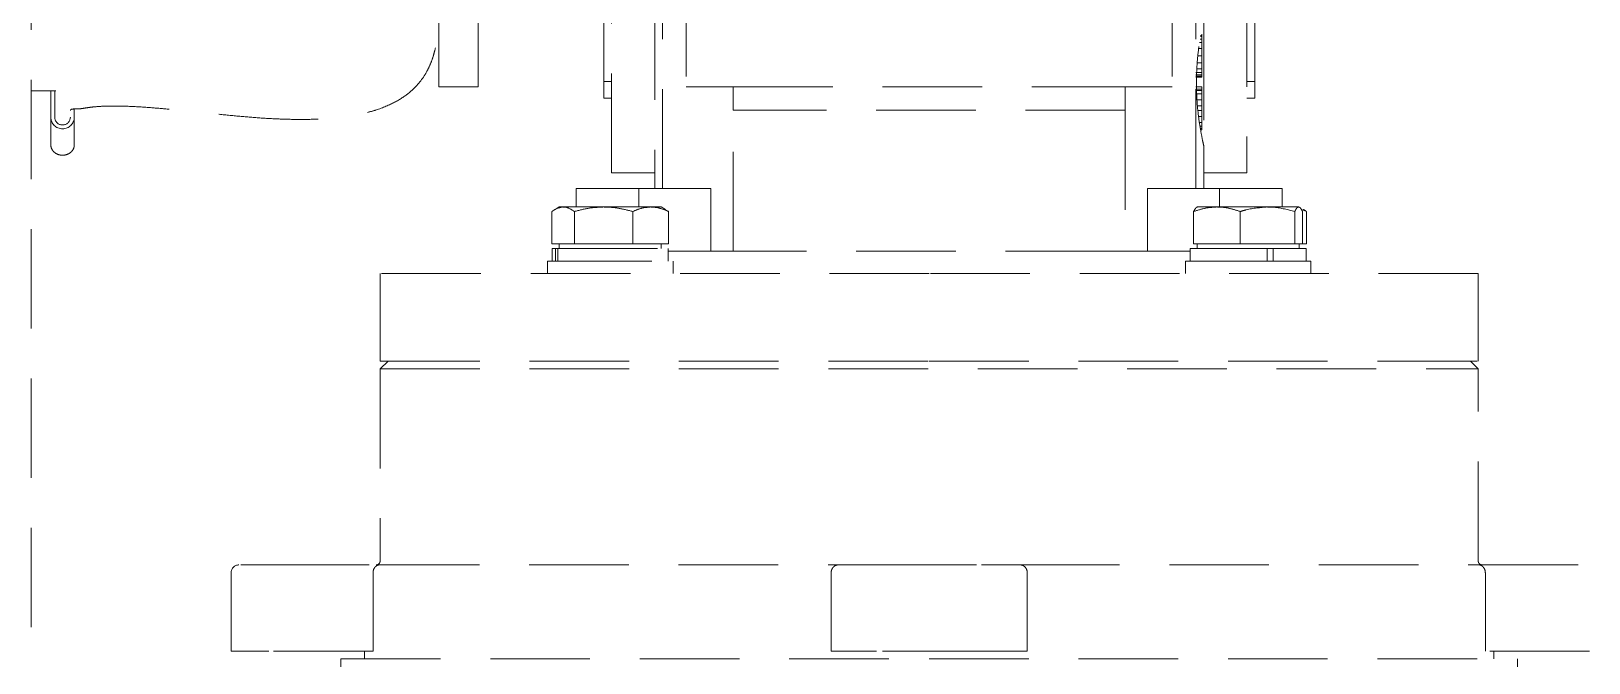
# Model space of a CAD drawing. Header units: millimetres. Extents: x 5227 to 261376, y 53707 to 123566.
# Drawn here: x 77449.3 to 77647.9, y 112033.5 to 112114.1 of the extents above; entities that cross this region are included whole.
import ezdxf

# ---------------------------------------------------------------- set-up
doc = ezdxf.new("R2010")
doc.units = ezdxf.units.MM
doc.linetypes.add('HIDDEN', pattern=[9.525, 6.35, -3.175])
doc.layers.get('0').update_dxf_attribs({"lineweight": 0})
doc.layers.add('PV_DIMENTION_SECOND_ROMANS', color=7, linetype='Continuous', lineweight=0)

# ---------------------------------------------------------------- blocks, each defined once
blk = doc.blocks.new('G$C513EE79C')
at = {"color": 252, "linetype": 'HIDDEN', "lineweight": 0, "ltscale": 2}
for p, q in [((-96, -530), (-96, -106.7)), ((-22, -262.48), (-22, -124.48)), ((59, -124.48), (59, -262.48)), ((-15.5, -264.48), (-15.5, -235.48)), ((52.5, -264.48), (52.5, -235.48)), ((-12.5, -237.48), (-12.5, -251.48)), ((49.5, -237.48), (49.5, -251.48)), ((-44, -251.48), (-44, -241.48)), ((-39, -241.48), (-39, -251.48)), ((-23, -241), (-23, -250.83)), ((-16.5, -240.48), (-16.5, -264.48)), ((60, -250.83), (60, -241)), ((53.5, -243.07), (53.5, -258.98)), ((52.97, -245.85), (53.25, -245.85)), ((53.03, -245.4), (53.25, -245.4)), ((53.08, -245.09), (53.25, -245.09)), ((53.11, -244.94), (53.25, -244.94)), ((53.25, -244.94), (53.25, -244.79)), ((53.25, -245.09), (53.25, -244.94)), ((53.25, -245.4), (53.25, -245.09)), ((53.25, -245.85), (53.25, -245.4)), ((53.25, -246.62), (53.25, -245.85)), ((52.75, -247.53), (53.25, -247.53)), ((52.87, -246.62), (53.25, -246.62)), ((53.25, -247.53), (53.25, -246.62)), ((53.25, -248.45), (53.25, -247.53)), ((52.5, -249.66), (53.25, -249.66)), ((52.5, -249.97), (53.25, -249.97)), ((52.5, -250.12), (53.25, -250.12)), ((52.64, -249.21), (53.25, -249.21)), ((52.69, -248.45), (53.25, -248.45)), ((53.25, -249.21), (53.25, -248.45)), ((53.25, -249.66), (53.25, -249.21)), ((53.25, -249.97), (53.25, -249.66)), ((53.25, -250.12), (53.25, -249.97)), ((53.25, -250.27), (53.25, -250.12)), ((-96, -252), (-92.87, -252)), ((-93.5, -255.38), (-93.5, -252)), ((-93, -255.38), (-93, -252)), ((-39, -251.48), (-44, -251.48)), ((-23, -250.83), (-22, -250.83)), ((-23, -250.83), (-23, -252.96)), ((-12.5, -251.48), (-6.5, -251.48)), ((-6.5, -254.48), (-6.5, -251.48)), ((-6.5, -251.48), (43.5, -251.48)), ((43.5, -251.48), (43.5, -254.48)), ((49.5, -251.48), (43.5, -251.48)), ((53.25, -250.27), (52.5, -250.27)), ((52.5, -251.49), (53.25, -251.49)), ((52.5, -251.8), (53.25, -251.8)), ((52.5, -251.95), (53.25, -251.95)), ((53.25, -251.8), (53.25, -251.49)), ((53.25, -251.95), (53.25, -251.8)), ((53.25, -252.41), (53.25, -251.95)), ((59, -250.83), (60, -250.83)), ((60, -252.96), (60, -250.83)), ((-22, -252.96), (-23, -252.96)), ((52.5, -252.41), (53.25, -252.41)), ((52.65, -253.17), (53.25, -253.17)), ((52.72, -253.93), (53.25, -253.93)), ((53.25, -253.17), (53.25, -252.41)), ((53.25, -253.93), (53.25, -253.17)), ((53.25, -254.54), (53.25, -253.93)), ((60, -252.96), (59, -252.96)), ((-93.5, -258.89), (-93.5, -255.38)), ((-90.5, -254.33), (-90.5, -255.38)), ((-90.5, -258.89), (-90.5, -255.38)), ((-6.5, -272.48), (-6.5, -254.48)), ((43.5, -254.48), (-6.5, -254.48)), ((43.5, -254.48), (43.5, -272.48)), ((52.78, -254.54), (53.25, -254.54)), ((52.85, -255.3), (53.25, -255.3)), ((52.96, -256.07), (53.25, -256.07)), ((53.25, -255.3), (53.25, -254.54)), ((53.25, -256.07), (53.25, -255.3)), ((53.25, -256.52), (53.25, -256.07)), ((53.03, -256.52), (53.25, -256.52)), ((53.08, -256.83), (53.25, -256.83)), ((53.1, -256.98), (53.25, -256.98)), ((53.25, -256.83), (53.25, -256.52)), ((53.25, -256.98), (53.25, -256.83)), ((53.5, -264.48), (53.5, -258.98)), ((-16.5, -262.48), (-22, -262.48)), ((59, -262.48), (53.5, -262.48)), ((-26.5, -264.48), (-26.5, -266.83)), ((-18.52, -264.48), (-26.5, -264.48)), ((-18.52, -264.48), (-18.52, -266.83)), ((-9.34, -264.48), (-18.52, -264.48)), ((-9.34, -272.48), (-9.34, -264.48)), ((46.34, -272.48), (46.34, -264.48)), ((55.52, -264.48), (46.34, -264.48)), ((55.52, -266.83), (55.52, -264.48)), ((63.5, -264.48), (55.52, -264.48)), ((63.5, -264.48), (63.5, -266.83)), ((-29.6, -271.53), (-29.6, -267.41)), ((-28.66, -266.83), (-29.19, -267.14)), ((-28.17, -266.83), (-28.66, -266.83)), ((-28.17, -266.83), (-23.01, -266.83)), ((-26.73, -271.53), (-26.73, -267.41)), ((-17.01, -266.83), (-23.01, -266.83)), ((-19.29, -271.53), (-19.29, -267.41)), ((-15.66, -266.83), (-17.01, -266.83)), ((-15.13, -267.14), (-15.66, -266.83)), ((-14.72, -267.41), (-15.14, -267.2)), ((-14.72, -271.53), (-14.72, -267.41)), ((52.22, -271.53), (52.22, -267.41)), ((55.2, -266.83), (52.66, -266.83)), ((61.64, -266.83), (55.2, -266.83)), ((58.17, -271.53), (58.17, -267.41)), ((61.64, -266.83), (65.6, -266.83)), ((65.11, -271.53), (65.11, -267.41)), ((65.96, -267.17), (66.6, -267.41)), ((66.1, -271.53), (66.1, -267.41)), ((66.6, -271.53), (66.6, -267.41)), ((-28.17, -271.53), (-29.6, -271.53)), ((-28.66, -271.53), (-28.66, -272.13)), ((-26.73, -271.53), (-28.17, -271.53)), ((-23.01, -271.53), (-26.73, -271.53)), ((-19.29, -271.53), (-23.01, -271.53)), ((-17.01, -271.53), (-19.29, -271.53)), ((-14.72, -271.53), (-17.01, -271.53)), ((-15.66, -272.13), (-15.66, -271.53)), ((55.2, -271.53), (52.22, -271.53)), ((52.66, -271.53), (52.66, -272.13)), ((58.17, -271.53), (55.2, -271.53)), ((61.64, -271.53), (58.17, -271.53)), ((65.11, -271.53), (61.64, -271.53)), ((65.6, -271.53), (65.11, -271.53)), ((66.1, -271.53), (65.6, -271.53)), ((65.66, -272.13), (65.66, -271.53)), ((66.6, -271.53), (66.1, -271.53)), ((-30.16, -273.73), (-30.16, -275.33)), ((-30.16, -273.73), (-29.55, -273.73)), ((-29.56, -272.13), (-29.56, -273.73)), ((-29.56, -272.13), (-29.14, -272.13)), ((-29.55, -273.73), (-14.16, -273.73)), ((-29.14, -272.13), (-29.14, -273.73)), ((-28.84, -272.13), (-29.14, -272.13)), ((-28.84, -272.13), (-14.76, -272.13)), ((-28.84, -273.73), (-28.84, -272.13)), ((-14.76, -273.73), (-14.76, -272.13)), ((-14.76, -272.48), (-6.5, -272.48)), ((-14.16, -275.33), (-14.16, -273.73)), ((-3.95, -272.48), (-6.5, -272.48)), ((40.95, -272.48), (-3.95, -272.48)), ((40.95, -272.48), (43.5, -272.48)), ((43.5, -272.48), (51.76, -272.48)), ((51.16, -273.73), (51.16, -275.33)), ((51.16, -273.73), (62.21, -273.73)), ((51.76, -272.13), (51.76, -273.73)), ((51.76, -272.13), (61.61, -272.13)), ((62.01, -272.13), (61.61, -272.13)), ((61.61, -272.13), (61.61, -273.73)), ((62.35, -272.13), (62.01, -272.13)), ((62.21, -273.73), (67.16, -273.73)), ((62.35, -272.13), (66.56, -272.13)), ((62.35, -273.73), (62.35, -272.13)), ((66.56, -273.73), (66.56, -272.13)), ((67.16, -275.33), (67.16, -273.73)), ((-51.5, -275.33), (-51.5, -286.48)), ((18.5, -275.33), (-51.5, -275.33)), ((88.5, -275.33), (18.5, -275.33)), ((88.5, -286.48), (88.5, -275.33)), ((-50.5, -286.48), (-51.5, -287.48)), ((-51.5, -286.48), (18.5, -286.48)), ((-51.5, -287.48), (-51.5, -311.98)), ((-51.5, -287.48), (88.5, -287.48)), ((18.5, -286.48), (88.5, -286.48)), ((88.5, -287.48), (87.5, -286.48)), ((88.5, -311.98), (88.5, -287.48)), ((-70.5, -313.48), (-70.5, -323.48)), ((-65.61, -312.48), (-51.55, -312.48)), ((-52.41, -313.48), (-52.41, -323.48)), ((6, -313.48), (6, -323.48)), ((6.93, -312.48), (8.16, -312.48)), ((28.84, -312.48), (30.07, -312.48)), ((31, -313.48), (31, -323.48)), ((88.55, -312.48), (102.61, -312.48)), ((89.41, -323.48), (89.41, -313.48)), ((-70.24, -323.48), (-70.5, -323.48)), ((-65.69, -323.48), (-70.24, -323.48)), ((-52.41, -323.48), (-65.69, -323.48)), ((-53.5, -323.48), (-53.5, -324.48)), ((7.16, -323.48), (6, -323.48)), ((11.77, -323.48), (7.16, -323.48)), ((25.23, -323.48), (11.77, -323.48)), ((29.84, -323.48), (25.23, -323.48)), ((31, -323.48), (29.84, -323.48)), ((102.69, -323.48), (89.41, -323.48)), ((90.5, -324.48), (90.5, -323.48)), ((-56.5, -324.48), (-56.5, -325.48)), ((-56.5, -324.48), (18.5, -324.48)), ((18.5, -324.48), (93.5, -324.48)), ((93.5, -325.48), (93.5, -324.48))]:
    blk.add_line(p, q, dxfattribs=at)
for centre, radius, start, end in [((-92, -255.36), 1.5, 180.6838, 359.3162), ((-92, -255.37), 1, 180.6838, 359.3162), ((-69.5, -313.48), 1, 90, 180)]:
    blk.add_arc(centre, radius, start, end, dxfattribs=at)
for points, knots in [([(-91, -254.5), (-90.97, -254.44), (-90.91, -254.33), (-90.4, -254.32), (-89.96, -254.33), (-89.48, -254.27), (-88.87, -254.16), (-88.01, -254.05), (-86.9, -253.97), (-85.61, -253.94), (-83.9, -253.96), (-81.8, -254.07), (-79.37, -254.27), (-76.98, -254.49), (-74.51, -254.75), (-71.9, -255.02), (-69.12, -255.29), (-66.37, -255.51), (-63.72, -255.64), (-61.14, -255.68), (-58.77, -255.6), (-56.88, -255.44), (-55.44, -255.24), (-54.25, -255.03), (-53.12, -254.78), (-51.4, -254.28), (-49.55, -253.49), (-47.8, -252.33), (-46.62, -251.16), (-45.79, -250), (-45.24, -248.97), (-44.86, -248), (-44.57, -247.06), (-44.32, -245.91), (-44.2, -244.71), (-44.13, -243.61), (-44.1, -242.77), (-44.08, -241.73), (-44.08, -240.69), (-44.08, -239.86), (-44.08, -239.02), (-44.08, -237.78), (-44.08, -236.46), (-44.08, -235.35), (-44.08, -234.63), (-44.08, -233.93), (-44.08, -233.06), (-44.08, -232.01), (-44.09, -231.06), (-44.11, -230.01), (-44.13, -228.88), (-44.16, -227.75), (-44.2, -226.78), (-44.26, -225.92), (-44.33, -224.96), (-44.4, -223.91), (-44.48, -222.76), (-44.49, -221.94), (-44.5, -221.52)], [0, 0, 0, 0, 0.026491, 0.048938, 0.067931, 0.084053, 0.097857, 0.112201, 0.12587, 0.14044, 0.155767, 0.176272, 0.194274, 0.210731, 0.225057, 0.241065, 0.256952, 0.271715, 0.285596, 0.299821, 0.315294, 0.330441, 0.341983, 0.352574, 0.365137, 0.379398, 0.418205, 0.457408, 0.499218, 0.531863, 0.562906, 0.590942, 0.61574, 0.645365, 0.679539, 0.699195, 0.718425, 0.732947, 0.741906, 0.745531, 0.748851, 0.755788, 0.765554, 0.77135, 0.774149, 0.776992, 0.783214, 0.790719, 0.8028, 0.81479, 0.826331, 0.845112, 0.862744, 0.882756, 0.907151, 0.935399, 0.966719, 1, 1, 1, 1]), ([(53.5, -258.98), (53.48, -258.89), (53.44, -258.72), (53.16, -257.38), (52.83, -255.39), (52.59, -252.87), (52.55, -250.15), (52.72, -247.56), (53.02, -245.34), (53.33, -243.72), (53.49, -243.04), (53.5, -242.99), (53.5, -242.98)], [0, 0, 0, 0, 0.105486, 0.21091, 0.317982, 0.426333, 0.532835, 0.637225, 0.742536, 0.850333, 0.958372, 1, 1, 1, 1]), ([(-93.5, -258.89), (-93.48, -259.06), (-93.44, -259.4), (-93.12, -259.82), (-92.67, -260.12), (-92.15, -260.24), (-91.68, -260.21), (-91.26, -260.08), (-90.9, -259.84), (-90.62, -259.49), (-90.51, -259.15), (-90.5, -258.94), (-90.5, -258.89)], [0, 0, 0, 0, 0.124524, 0.249115, 0.369793, 0.474536, 0.563912, 0.649325, 0.741267, 0.845975, 0.964186, 1, 1, 1, 1]), ([(-29.6, -267.41), (-29.49, -267.33), (-29.03, -266.99), (-28.54, -266.9), (-28.17, -266.83)], [0, 0, 0, 0, 0.223713, 1, 1, 1, 1]), ([(-28.17, -266.83), (-28.05, -266.84), (-27.56, -266.87), (-27.09, -267.18), (-26.73, -267.41)], [0, 0, 0, 0, 0.241851, 1, 1, 1, 1]), ([(-26.73, -267.41), (-26.13, -267.25), (-24.91, -266.92), (-23.65, -266.86), (-23.01, -266.83)], [0, 0, 0, 0, 0.495458, 1, 1, 1, 1]), ([(-23.01, -266.83), (-22.92, -266.83), (-22.26, -266.84), (-21, -266.96), (-19.86, -267.26), (-19.29, -267.41)], [0, 0, 0, 0, 0.070077, 0.530778, 1, 1, 1, 1]), ([(-19.29, -267.41), (-18.92, -267.25), (-18.17, -266.92), (-17.4, -266.86), (-17.01, -266.83)], [0, 0, 0, 0, 0.495458, 1, 1, 1, 1]), ([(-17.01, -266.83), (-16.95, -266.83), (-16.54, -266.84), (-15.77, -266.96), (-15.07, -267.26), (-14.72, -267.41)], [0, 0, 0, 0, 0.070077, 0.530778, 1, 1, 1, 1]), ([(52.22, -267.41), (52.71, -267.25), (53.68, -266.92), (54.69, -266.86), (55.2, -266.83)], [0, 0, 0, 0, 0.495458, 1, 1, 1, 1]), ([(52.72, -266.83), (52.7, -266.83), (52.61, -266.84), (52.45, -266.96), (52.3, -267.26), (52.22, -267.41)], [0, 0, 0, 0, 0.070077, 0.530778, 1, 1, 1, 1]), ([(55.2, -266.83), (55.27, -266.83), (55.8, -266.84), (56.81, -266.96), (57.71, -267.26), (58.17, -267.41)], [0, 0, 0, 0, 0.070077, 0.530778, 1, 1, 1, 1]), ([(58.17, -267.41), (58.42, -267.33), (59.55, -266.99), (60.73, -266.9), (61.64, -266.83)], [0, 0, 0, 0, 0.223713, 1, 1, 1, 1]), ([(61.64, -266.83), (61.92, -266.84), (63.1, -266.87), (64.24, -267.18), (65.11, -267.41)], [0, 0, 0, 0, 0.241851, 1, 1, 1, 1]), ([(65.11, -267.41), (65.19, -267.25), (65.35, -266.92), (65.52, -266.86), (65.6, -266.83)], [0, 0, 0, 0, 0.495458, 1, 1, 1, 1]), ([(65.6, -266.83), (65.61, -266.83), (65.7, -266.84), (65.87, -266.96), (66.02, -267.26), (66.1, -267.41)], [0, 0, 0, 0, 0.070077, 0.530778, 1, 1, 1, 1]), ([(66.6, -267.41), (66.5, -267.32), (66.36, -267.21), (66.22, -267.17), (66.18, -267.16)], [0, 0, 0, 0, 0.755669, 1, 1, 1, 1]), ([(-69.25, -312.48), (-69.16, -312.48), (-69, -312.48), (-68.16, -312.48), (-67, -312.48), (-66.07, -312.48), (-65.61, -312.48)], [0, 0, 0, 0, 0.25, 0.499999, 0.749999, 1, 1, 1, 1]), ([(-51.55, -312.48), (-51.55, -312.48), (-51.67, -312.48), (-51.87, -312.53), (-52.12, -312.71), (-52.28, -312.93), (-52.38, -313.18), (-52.41, -313.37), (-52.41, -313.47), (-52.41, -313.48)], [0, 0, 0, 0, 0.003617, 0.29474, 0.501826, 0.675098, 0.828967, 0.981436, 1, 1, 1, 1]), ([(-51.5, -311.98), (-51.51, -312.05), (-51.53, -312.2), (-51.67, -312.37), (-51.84, -312.47), (-51.95, -312.48), (-52.01, -312.48)], [0, 0, 0, 0, 0.270671, 0.563212, 0.790389, 1, 1, 1, 1]), ([(-51.55, -312.48), (-51.08, -312.48), (-50.13, -312.48), (-47.78, -312.48), (-44.77, -312.48), (-41.07, -312.48), (-36.73, -312.48), (-31.79, -312.48), (-26.32, -312.48), (-20.37, -312.48), (-14, -312.48), (-7.28, -312.48), (-0.29, -312.48), (4.52, -312.48), (6.93, -312.48)], [0, 0, 0, 0, 0.083282, 0.166698, 0.25, 0.333323, 0.416646, 0.5, 0.583347, 0.666673, 0.75, 0.833294, 0.916715, 1, 1, 1, 1]), ([(6.93, -312.48), (6.93, -312.48), (6.79, -312.48), (6.56, -312.53), (6.3, -312.73), (6.13, -312.95), (6.03, -313.2), (6, -313.38), (6, -313.48), (6, -313.48)], [0, 0, 0, 0, 0.003618, 0.314426, 0.518116, 0.689123, 0.84213, 0.995592, 1, 1, 1, 1]), ([(8.16, -312.48), (8.25, -312.48), (8.43, -312.48), (9.28, -312.48), (10.45, -312.48), (11.38, -312.48), (11.84, -312.48)], [0, 0, 0, 0, 0.25, 0.499999, 0.749999, 1, 1, 1, 1]), ([(25.16, -312.48), (25.62, -312.48), (26.55, -312.48), (27.72, -312.48), (28.57, -312.48), (28.75, -312.48), (28.84, -312.48)], [0, 0, 0, 0, 0.25, 0.499999, 0.749999, 1, 1, 1, 1]), ([(30.07, -312.48), (30.07, -312.48), (30.2, -312.48), (30.42, -312.53), (30.69, -312.71), (30.86, -312.93), (30.97, -313.18), (31, -313.37), (31, -313.47), (31, -313.48)], [0, 0, 0, 0, 0.003617, 0.29474, 0.501826, 0.675098, 0.828967, 0.981436, 1, 1, 1, 1]), ([(30.07, -312.48), (32.48, -312.48), (37.29, -312.48), (44.28, -312.48), (51, -312.48), (57.37, -312.48), (63.32, -312.48), (68.79, -312.48), (73.73, -312.48), (78.07, -312.48), (81.77, -312.48), (84.78, -312.48), (87.13, -312.48), (88.08, -312.48), (88.55, -312.48)], [0, 0, 0, 0, 0.083282, 0.166698, 0.25, 0.333323, 0.416646, 0.5, 0.583347, 0.666673, 0.75, 0.833294, 0.916715, 1, 1, 1, 1]), ([(89.01, -312.48), (88.94, -312.47), (88.79, -312.46), (88.62, -312.32), (88.52, -312.15), (88.51, -312.04), (88.5, -311.98)], [0, 0, 0, 0, 0.269511, 0.561736, 0.789422, 1, 1, 1, 1]), ([(89.41, -313.48), (89.4, -313.38), (89.39, -313.19), (89.28, -312.94), (89.12, -312.72), (88.9, -312.54), (88.69, -312.49), (88.57, -312.48), (88.55, -312.48), (88.55, -312.48)], [0, 0, 0, 0, 0.160763, 0.32102, 0.493057, 0.69914, 0.948551, 0.996384, 1, 1, 1, 1])]:
    blk.add_open_spline(points, degree=3, knots=knots, dxfattribs=at)
blk.add_open_spline([(11.84, -312.48), (14.06, -312.48), (18.5, -312.48), (22.94, -312.48), (25.16, -312.48)], degree=3, dxfattribs=at)

msp = doc.modelspace()

# ---------------------------------------------------------------- block references
at = {"layer": 'PV_DIMENTION_SECOND_ROMANS'}
msp.add_blockref('G$C513EE79C', (77545.28, 112358.53), dxfattribs=at)

doc.saveas('drawing.dxf')
